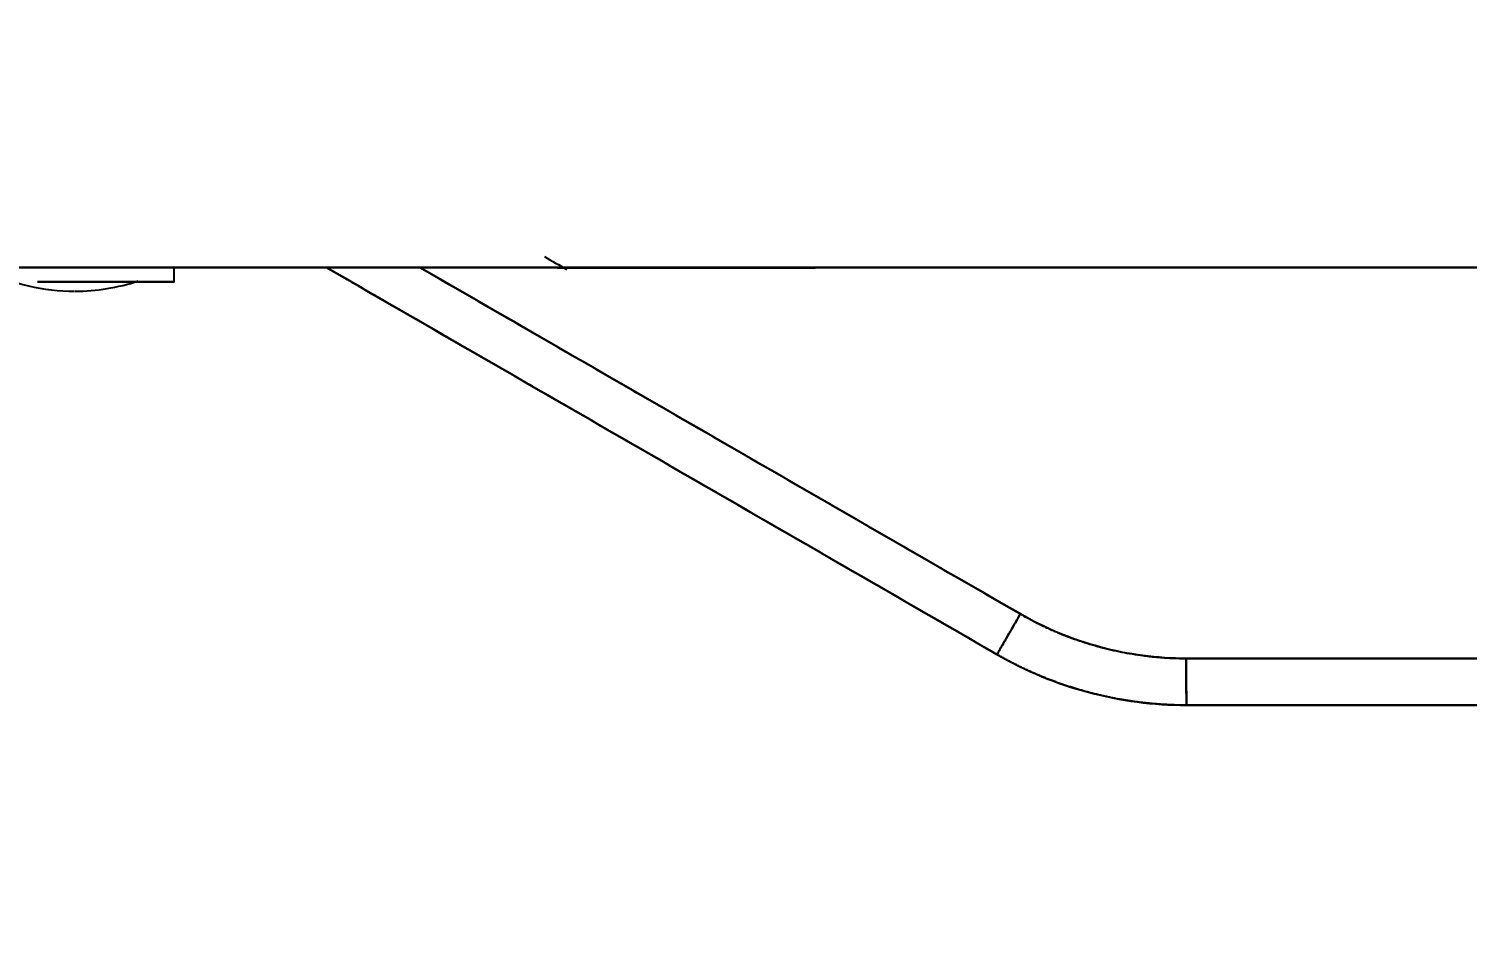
# Model space of a CAD drawing. Extents: x 8663 to 11443, y -20992 to -18942.
# Drawn here: x 10407.73 to 10438.08, y -20559.78 to -20540.68 of the extents above; entities that cross this region are included whole.
import ezdxf

# ---------------------------------------------------------------- set-up
doc = ezdxf.new("R2010")
doc.units = 0
doc.layers.get('0').update_dxf_attribs({"linetype": 'CONTINUOUS'})
doc.layers.add('1', color=7, linetype='CONTINUOUS')
doc.styles.add('____', font='')
doc.styles.get('____').set_extended_font_data('굴림')
doc.dimstyles.new('MSADIM', dxfattribs={"dimtxt": 33, "dimasz": 17, "dimexe": 10, "dimexo": 7.5, "dimgap": 10, "dimtad": 0, "dimtih": 1, "dimtoh": 1, "dimdec": 0, "dimzin": 1, "dimtxsty": '____', "dimcen": 11.25, "dimazin": 3, "dimtfac": 1, "dimtdec": 0, "dimtix": 1, "dimtmove": 0, "dimatfit": 3, "dimtolj": 1, "dimtzin": 1})

# ---------------------------------------------------------------- blocks, each defined once
blk = doc.blocks.new('*D256')
at = {"color": 0}
for p, q in [((10288.781, -20489.955), (10288.781, -20650.431)), ((10824.37, -20536.443), (10824.37, -20650.431)), ((10305.781, -20640.431), (10515.183, -20640.431)), ((10807.37, -20640.431), (10597.968, -20640.431))]:
    blk.add_line(p, q, dxfattribs=at)
for points in [[(10305.781, -20637.597), (10305.781, -20643.264), (10288.781, -20640.431)], [(10807.37, -20637.597), (10807.37, -20643.264), (10824.37, -20640.431)]]:
    blk.add_solid(points, dxfattribs=at)
at = {"color": 0, "insert": (10556.575, -20640.431), "char_height": 28, "attachment_point": 5, "style": '____'}
blk.add_mtext('\\A1;534', dxfattribs=at)

msp = doc.modelspace()

# ---------------------------------------------------------------- linework, layer by layer
at = {"layer": '1', "color": 7, "linetype": 'CONTINUOUS'}
msp.add_line((10410.797, -20546.023), (10410.797, -20545.722), dxfattribs=at)
for centre, start, end in [((10408.693, -20541.992), 243.4592, 270), ((10408.703, -20541.992), 270, 288.365)]:
    msp.add_arc(centre, 4.23, start, end, dxfattribs=at)
for points, degree, knots in [([(10409.83, -20531.69), (10409.83, -20532.138), (10409.808, -20532.586), (10409.72, -20533.479), (10409.655, -20533.923), (10409.48, -20534.802), (10409.371, -20535.238), (10409.11, -20536.096), (10408.959, -20536.518), (10408.616, -20537.347), (10408.424, -20537.752), (10408.001, -20538.543), (10407.771, -20538.928), (10407.272, -20539.674), (10407.005, -20540.034), (10406.436, -20540.727), (10406.135, -20541.06), (10405.501, -20541.694), (10405.168, -20541.995), (10404.475, -20542.564), (10404.114, -20542.832), (10403.369, -20543.33), (10402.984, -20543.561), (10402.193, -20543.983), (10401.787, -20544.175), (10400.959, -20544.518), (10400.536, -20544.67), (10399.678, -20544.93), (10399.243, -20545.039), (10398.363, -20545.214), (10397.919, -20545.28), (10397.027, -20545.368), (10396.579, -20545.39), (10396.13, -20545.39)], 3, [0, 0, 0, 0, 0.0625, 0.0625, 0.125, 0.125, 0.1875, 0.1875, 0.25, 0.25, 0.3125, 0.3125, 0.375, 0.375, 0.4375, 0.4375, 0.5, 0.5, 0.5625, 0.5625, 0.625, 0.625, 0.6875, 0.6875, 0.75, 0.75, 0.8125, 0.8125, 0.875, 0.875, 0.9375, 0.9375, 1, 1, 1, 1]), ([(10396.13, -20545.39), (10396.579, -20545.39), (10397.027, -20545.368), (10397.919, -20545.28), (10398.363, -20545.214), (10399.243, -20545.039), (10399.678, -20544.93), (10400.536, -20544.67), (10400.959, -20544.518), (10401.787, -20544.175), (10402.193, -20543.983), (10402.984, -20543.561), (10403.369, -20543.33), (10404.114, -20542.832), (10404.475, -20542.564), (10405.168, -20541.995), (10405.501, -20541.694), (10406.135, -20541.06), (10406.436, -20540.727), (10407.005, -20540.034), (10407.272, -20539.674), (10407.771, -20538.928), (10408.001, -20538.543), (10408.424, -20537.752), (10408.616, -20537.347), (10408.959, -20536.518), (10409.11, -20536.096), (10409.371, -20535.238), (10409.48, -20534.802), (10409.655, -20533.923), (10409.72, -20533.479), (10409.808, -20532.586), (10409.83, -20532.138), (10409.83, -20531.69)], 3, [0, 0, 0, 0, 0.0625, 0.0625, 0.125, 0.125, 0.1875, 0.1875, 0.25, 0.25, 0.3125, 0.3125, 0.375, 0.375, 0.4375, 0.4375, 0.5, 0.5, 0.5625, 0.5625, 0.625, 0.625, 0.6875, 0.6875, 0.75, 0.75, 0.8125, 0.8125, 0.875, 0.875, 0.9375, 0.9375, 1, 1, 1, 1]), ([(10409.33, -20531.69), (10409.33, -20532.122), (10409.309, -20532.554), (10409.225, -20533.413), (10409.161, -20533.841), (10408.992, -20534.689), (10408.887, -20535.108), (10408.637, -20535.935), (10408.491, -20536.342), (10408.16, -20537.14), (10407.975, -20537.531), (10407.568, -20538.293), (10407.346, -20538.664), (10406.866, -20539.382), (10406.608, -20539.73), (10406.06, -20540.398), (10405.77, -20540.718), (10405.159, -20541.329), (10404.838, -20541.619), (10404.17, -20542.167), (10403.823, -20542.425), (10403.105, -20542.905), (10402.734, -20543.127), (10401.972, -20543.535), (10401.581, -20543.72), (10400.783, -20544.05), (10400.376, -20544.196), (10399.549, -20544.447), (10399.129, -20544.552), (10398.282, -20544.72), (10397.854, -20544.784), (10396.994, -20544.868), (10396.562, -20544.89), (10396.13, -20544.89)], 3, [0, 0, 0, 0, 0.0625, 0.0625, 0.125, 0.125, 0.1875, 0.1875, 0.25, 0.25, 0.3125, 0.3125, 0.375, 0.375, 0.4375, 0.4375, 0.5, 0.5, 0.5625, 0.5625, 0.625, 0.625, 0.6875, 0.6875, 0.75, 0.75, 0.8125, 0.8125, 0.875, 0.875, 0.9375, 0.9375, 1, 1, 1, 1]), ([(10407.727, -20539.668), (10407.717, -20539.681), (10407.698, -20539.706), (10407.669, -20539.745), (10407.64, -20539.784), (10407.611, -20539.822), (10407.581, -20539.861), (10407.552, -20539.899), (10407.522, -20539.937), (10407.492, -20539.976), (10407.462, -20540.014), (10407.432, -20540.052), (10407.401, -20540.09), (10407.37, -20540.128), (10407.34, -20540.166), (10407.309, -20540.204), (10407.278, -20540.242), (10407.246, -20540.279), (10407.215, -20540.317), (10407.183, -20540.355), (10407.151, -20540.392), (10407.119, -20540.43), (10407.087, -20540.467), (10407.055, -20540.504), (10407.022, -20540.541), (10406.99, -20540.579), (10406.957, -20540.616), (10406.924, -20540.653), (10406.891, -20540.69), (10406.857, -20540.726), (10406.824, -20540.763), (10406.79, -20540.8), (10406.756, -20540.836), (10406.722, -20540.873), (10406.688, -20540.909), (10406.654, -20540.946), (10406.619, -20540.982), (10406.585, -20541.018), (10406.55, -20541.054), (10406.515, -20541.09), (10406.48, -20541.126), (10406.444, -20541.162), (10406.409, -20541.198), (10406.373, -20541.233), (10406.337, -20541.269), (10406.301, -20541.304), (10406.265, -20541.34), (10406.229, -20541.375), (10406.192, -20541.41), (10406.155, -20541.445), (10406.118, -20541.48), (10406.081, -20541.515), (10406.044, -20541.549), (10406.007, -20541.584), (10405.856, -20541.723), (10405.585, -20541.962), (10405.187, -20542.29), (10404.773, -20542.605), (10404.343, -20542.908), (10403.898, -20543.198), (10403.437, -20543.473), (10403.012, -20543.706), (10402.629, -20543.901), (10402.292, -20544.062), (10401.953, -20544.212), (10401.49, -20544.404), (10400.912, -20544.618), (10400.183, -20544.846), (10399.455, -20545.033), (10398.871, -20545.151), (10398.473, -20545.218), (10398.249, -20545.252), (10398.029, -20545.282), (10397.816, -20545.307), (10397.607, -20545.33), (10397.404, -20545.349), (10397.207, -20545.364), (10396.972, -20545.38), (10396.698, -20545.393), (10396.382, -20545.401), (10396.092, -20545.403), (10395.827, -20545.399), (10395.585, -20545.392), (10395.34, -20545.381), (10395.064, -20545.363), (10394.754, -20545.337), (10394.407, -20545.3), (10394.043, -20545.252), (10393.663, -20545.193), (10393.32, -20545.129), (10393.017, -20545.065), (10392.754, -20545.005), (10392.483, -20544.938), (10392.205, -20544.863), (10391.919, -20544.78), (10391.6, -20544.68), (10391.248, -20544.56), (10390.867, -20544.418), (10390.481, -20544.261), (10389.97, -20544.036), (10389.345, -20543.728), (10388.622, -20543.317), (10387.926, -20542.865), (10387.448, -20542.513), (10387.169, -20542.293), (10387.08, -20542.221), (10386.992, -20542.149), (10386.904, -20542.076), (10386.817, -20542.003), (10386.731, -20541.929), (10386.646, -20541.854), (10386.561, -20541.779), (10386.477, -20541.704), (10386.394, -20541.628), (10386.312, -20541.551), (10386.23, -20541.474), (10386.149, -20541.396), (10386.069, -20541.318), (10385.99, -20541.239), (10385.912, -20541.16), (10385.834, -20541.08), (10385.757, -20541), (10385.681, -20540.92), (10385.606, -20540.839), (10385.531, -20540.757), (10385.458, -20540.675), (10385.385, -20540.593), (10385.313, -20540.51), (10385.241, -20540.427), (10385.171, -20540.343), (10385.101, -20540.259), (10385.032, -20540.175), (10384.964, -20540.09), (10384.897, -20540.005), (10384.853, -20539.948), (10384.83, -20539.919)], 3, [0, 0, 0, 0, 0.001767, 0.003539, 0.005314, 0.007094, 0.008879, 0.010667, 0.01246, 0.014257, 0.016059, 0.017865, 0.019675, 0.021489, 0.023308, 0.025131, 0.026958, 0.02879, 0.030626, 0.032466, 0.034311, 0.03616, 0.038013, 0.039871, 0.041733, 0.043599, 0.04547, 0.047345, 0.049224, 0.051108, 0.052996, 0.054888, 0.056785, 0.058686, 0.060591, 0.062501, 0.064415, 0.066333, 0.068256, 0.070183, 0.072115, 0.07405, 0.075991, 0.077935, 0.079884, 0.081837, 0.083795, 0.085757, 0.087723, 0.089694, 0.091669, 0.093648, 0.095632, 0.09762, 0.099613, 0.119694, 0.140195, 0.161113, 0.182445, 0.204191, 0.226349, 0.248914, 0.264592, 0.280208, 0.29576, 0.311248, 0.343261, 0.373437, 0.406671, 0.435922, 0.445016, 0.453738, 0.462095, 0.470095, 0.477748, 0.485063, 0.492052, 0.498728, 0.509562, 0.520004, 0.530136, 0.53785, 0.545646, 0.553566, 0.561649, 0.572583, 0.584289, 0.596829, 0.610256, 0.624615, 0.634029, 0.643859, 0.65411, 0.66479, 0.675902, 0.687451, 0.702474, 0.717885, 0.733686, 0.74988, 0.78156, 0.813007, 0.844211, 0.875159, 0.8794, 0.883627, 0.88784, 0.89204, 0.896225, 0.900396, 0.904553, 0.908695, 0.912824, 0.916938, 0.921038, 0.925124, 0.929195, 0.933252, 0.937295, 0.941323, 0.945336, 0.949336, 0.95332, 0.957291, 0.961246, 0.965187, 0.969114, 0.973026, 0.976923, 0.980806, 0.984674, 0.988528, 0.992366, 0.99619, 1, 1, 1, 1]), ([(10363.219, -20545.722), (10364.954, -20545.722), (10366.701, -20545.722), (10369.338, -20545.722), (10370.22, -20545.722), (10371.988, -20545.722), (10372.875, -20545.722), (10374.654, -20545.722), (10375.546, -20545.722), (10377.334, -20545.722), (10378.231, -20545.722), (10380.027, -20545.722), (10380.928, -20545.722), (10382.732, -20545.722), (10383.635, -20545.722), (10386.351, -20545.722), (10388.167, -20545.722), (10391.808, -20545.722), (10393.633, -20545.722), (10397.288, -20545.722), (10399.119, -20545.722), (10402.784, -20545.722), (10404.618, -20545.722), (10408.29, -20545.722), (10410.127, -20545.722), (10413.804, -20545.722), (10415.643, -20545.722), (10419.323, -20545.722), (10421.163, -20545.722), (10424.845, -20545.722), (10428.527, -20545.722), (10432.211, -20545.722), (10435.896, -20545.722), (10437.738, -20545.722), (10443.266, -20545.722), (10446.952, -20545.722), (10450.638, -20545.722)], 3, [0, 0, 0, 0, 0.0625, 0.0625, 0.09375, 0.09375, 0.125, 0.125, 0.15625, 0.15625, 0.1875, 0.1875, 0.21875, 0.21875, 0.25, 0.25, 0.3125, 0.3125, 0.375, 0.375, 0.4375, 0.4375, 0.5, 0.5, 0.5625, 0.5625, 0.625, 0.625, 0.6875, 0.6875, 0.75, 0.8125, 0.8125, 0.875, 0.875, 1, 1, 1, 1]), ([(10450.638, -20545.722), (10438.374, -20545.722), (10428.528, -20545.722), (10416.109, -20545.722), (10406.454, -20545.722), (10400.601, -20545.722), (10395.46, -20545.722), (10389.677, -20545.722), (10384.541, -20545.722), (10378.947, -20545.722), (10373.765, -20545.722), (10371.106, -20545.722), (10368.459, -20545.722), (10365.874, -20545.722), (10363.219, -20545.722)], 2, [0, 0, 0, 0.25, 0.25, 0.5, 0.5, 0.625, 0.625, 0.75, 0.75, 0.875, 0.875, 0.9375, 0.9375, 1, 1, 1]), ([(10416.66, -20547.254), (10416.652, -20547.25), (10416.637, -20547.241), (10416.614, -20547.227), (10416.591, -20547.214), (10416.568, -20547.201), (10416.546, -20547.188), (10416.524, -20547.176), (10416.502, -20547.163), (10416.481, -20547.151), (10416.46, -20547.139), (10416.439, -20547.127), (10416.419, -20547.115), (10416.399, -20547.103), (10416.379, -20547.092), (10416.359, -20547.081), (10416.34, -20547.07), (10416.321, -20547.059), (10416.303, -20547.048), (10416.284, -20547.038), (10416.266, -20547.027), (10416.249, -20547.017), (10416.231, -20547.007), (10416.214, -20546.997), (10416.198, -20546.987), (10416.181, -20546.978), (10416.165, -20546.969), (10416.149, -20546.96), (10416.134, -20546.951), (10416.119, -20546.942), (10416.104, -20546.933), (10416.089, -20546.925), (10416.075, -20546.917), (10416.061, -20546.908), (10416.047, -20546.901), (10416.034, -20546.893), (10416.021, -20546.885), (10416.008, -20546.878), (10415.996, -20546.871), (10415.984, -20546.864), (10415.972, -20546.857), (10415.901, -20546.816), (10415.776, -20546.744), (10415.602, -20546.644), (10415.442, -20546.551), (10415.295, -20546.466), (10415.127, -20546.369), (10414.942, -20546.262), (10414.75, -20546.152), (10414.588, -20546.058), (10414.443, -20545.974), (10414.321, -20545.904), (10414.228, -20545.85), (10414.173, -20545.818), (10414.16, -20545.811), (10414.16, -20545.811)], 3, [0, 0, 0, 0, 0.006402, 0.012723, 0.018963, 0.025122, 0.031199, 0.037196, 0.043112, 0.048947, 0.054701, 0.060374, 0.065966, 0.071476, 0.076906, 0.082255, 0.087523, 0.09271, 0.097816, 0.10284, 0.107784, 0.112647, 0.117429, 0.12213, 0.12675, 0.131289, 0.135746, 0.140123, 0.144419, 0.148634, 0.152768, 0.156821, 0.160793, 0.164684, 0.168494, 0.172223, 0.175871, 0.179438, 0.182924, 0.186329, 0.189653, 0.192896, 0.245966, 0.296375, 0.344132, 0.389247, 0.431731, 0.505575, 0.576084, 0.643371, 0.707562, 0.783035, 0.856775, 0.929095, 1, 1, 1, 1]), ([(10421.75, -20545.722), (10421.39, -20545.722), (10421.026, -20545.722), (10420.348, -20545.722), (10420.033, -20545.722), (10419.498, -20545.722), (10419.278, -20545.722), (10418.968, -20545.722), (10418.878, -20545.722), (10418.859, -20545.722)], 3, [0, 0, 0, 0, 0.25, 0.25, 0.5, 0.5, 0.75, 0.75, 1, 1, 1, 1]), ([(10421.748, -20545.732), (10421.739, -20545.732), (10421.721, -20545.732), (10421.694, -20545.732), (10421.667, -20545.732), (10421.641, -20545.732), (10421.614, -20545.732), (10421.587, -20545.732), (10421.56, -20545.732), (10421.534, -20545.732), (10421.507, -20545.732), (10421.48, -20545.732), (10421.454, -20545.732), (10421.427, -20545.732), (10421.401, -20545.732), (10421.374, -20545.732), (10421.348, -20545.732), (10421.321, -20545.732), (10421.295, -20545.732), (10421.269, -20545.732), (10421.242, -20545.732), (10421.216, -20545.732), (10421.19, -20545.732), (10421.164, -20545.732), (10421.138, -20545.732), (10421.111, -20545.732), (10421.085, -20545.732), (10421.059, -20545.732), (10421.033, -20545.732), (10421.007, -20545.732), (10420.981, -20545.732), (10420.956, -20545.732), (10420.93, -20545.732), (10420.904, -20545.732), (10420.878, -20545.732), (10420.852, -20545.732), (10420.827, -20545.732), (10420.801, -20545.732), (10420.775, -20545.732), (10420.75, -20545.732), (10420.724, -20545.732), (10420.64, -20545.732), (10420.5, -20545.731), (10420.309, -20545.731), (10420.126, -20545.732), (10419.952, -20545.732), (10419.773, -20545.732), (10419.595, -20545.732), (10419.424, -20545.732), (10419.275, -20545.732), (10419.157, -20545.732), (10419.065, -20545.732), (10418.996, -20545.732), (10418.944, -20545.732), (10418.908, -20545.732), (10418.89, -20545.732), (10418.887, -20545.732), (10418.887, -20545.732)], 3, [0, 0, 0, 0, 0.006107, 0.012202, 0.018288, 0.024364, 0.03043, 0.036488, 0.042539, 0.048581, 0.054617, 0.060647, 0.066671, 0.07269, 0.078704, 0.084715, 0.090722, 0.096726, 0.102729, 0.10873, 0.114729, 0.120729, 0.126729, 0.13273, 0.138732, 0.144736, 0.150743, 0.156753, 0.162767, 0.168785, 0.174808, 0.180837, 0.186872, 0.192914, 0.198963, 0.20502, 0.211085, 0.217159, 0.223244, 0.229338, 0.235443, 0.241559, 0.289833, 0.337812, 0.385805, 0.434117, 0.483047, 0.543976, 0.604145, 0.664129, 0.724509, 0.77274, 0.820697, 0.868689, 0.917023, 0.965999, 1, 1, 1, 1]), ([(10418.887, -20545.732), (10418.887, -20545.732), (10418.889, -20545.732), (10418.91, -20545.732), (10418.998, -20545.731), (10419.306, -20545.732), (10419.524, -20545.732), (10420.052, -20545.732), (10420.362, -20545.731), (10421.033, -20545.732), (10421.393, -20545.732), (10421.748, -20545.732)], 3, [0, 0, 0, 0, 0.033798, 0.033798, 0.275349, 0.275349, 0.516899, 0.516899, 0.75845, 0.75845, 1, 1, 1, 1]), ([(10423.981, -20545.732), (10423.951, -20545.732), (10423.883, -20545.732), (10423.764, -20545.732), (10423.615, -20545.732), (10423.438, -20545.732), (10423.233, -20545.732), (10423.012, -20545.732), (10422.84, -20545.732), (10422.727, -20545.732), (10422.679, -20545.732), (10422.629, -20545.731), (10422.58, -20545.731), (10422.53, -20545.731), (10422.48, -20545.731), (10422.43, -20545.731), (10422.379, -20545.731), (10422.328, -20545.732), (10422.277, -20545.732), (10422.225, -20545.732), (10422.174, -20545.732), (10422.121, -20545.732), (10422.069, -20545.732), (10422.016, -20545.732), (10421.963, -20545.732), (10421.91, -20545.732), (10421.856, -20545.732), (10421.802, -20545.732), (10421.766, -20545.732), (10421.748, -20545.732)], 3, [0, 0, 0, 0, 0.066515, 0.144277, 0.223082, 0.32112, 0.417908, 0.514377, 0.611466, 0.630977, 0.650433, 0.669841, 0.689211, 0.708548, 0.727862, 0.747158, 0.766446, 0.785733, 0.805027, 0.824334, 0.843664, 0.863023, 0.882419, 0.901861, 0.921354, 0.940908, 0.960528, 0.980223, 1, 1, 1, 1]), ([(10421.748, -20545.732), (10422.104, -20545.732), (10422.456, -20545.731), (10423.097, -20545.732), (10423.386, -20545.732), (10423.862, -20545.732), (10424.049, -20545.731), (10424.286, -20545.732), (10424.337, -20545.732), (10424.319, -20545.732), (10424.319, -20545.732), (10424.319, -20545.732)], 3, [0, 0, 0, 0, 0.25, 0.25, 0.5, 0.5, 0.75, 0.75, 1, 1, 1, 1, 1, 1]), ([(10433.154, -20545.722), (10432.915, -20545.722), (10432.681, -20545.722), (10432.227, -20545.722), (10432.008, -20545.722), (10431.591, -20545.722), (10431.394, -20545.722), (10431.027, -20545.722), (10430.857, -20545.722), (10430.55, -20545.722), (10430.412, -20545.722), (10430.174, -20545.722), (10430.073, -20545.722), (10429.91, -20545.722), (10429.848, -20545.722), (10429.765, -20545.722), (10429.745, -20545.722), (10429.745, -20545.722)], 3, [0, 0, 0, 0, 0.125037, 0.125037, 0.250073, 0.250073, 0.37511, 0.37511, 0.500147, 0.500147, 0.625184, 0.625184, 0.75022, 0.75022, 0.875257, 0.875257, 1, 1, 1, 1]), ([(10409.621, -20546.022), (10409.601, -20546.022), (10409.582, -20546.022), (10409.551, -20546.022), (10409.539, -20546.022), (10409.523, -20546.022), (10409.519, -20546.022), (10409.519, -20546.022), (10409.524, -20546.022), (10409.532, -20546.022)], 3, [0, 0, 0, 0, 0.25, 0.25, 0.5, 0.5, 0.75, 0.75, 1, 1, 1, 1]), ([(10410.797, -20546.022), (10410.797, -20546.022), (10410.797, -20546.022), (10410.159, -20546.022), (10409.532, -20546.022)], 2, [0, 0, 0, 0.000356, 0.500178, 1, 1, 1]), ([(10409.532, -20546.022), (10409.74, -20546.022), (10409.924, -20546.022), (10410.24, -20546.022), (10410.372, -20546.022), (10410.584, -20546.022), (10410.664, -20546.022), (10410.771, -20546.022), (10410.797, -20546.022), (10410.797, -20546.022), (10410.797, -20546.022), (10410.797, -20546.022)], 3, [0, 0, 0, 0, 0.249932, 0.249932, 0.499865, 0.499865, 0.749797, 0.749797, 0.99973, 0.99973, 1, 1, 1, 1]), ([(10419.16, -20548.698), (10419.16, -20548.698), (10419.148, -20548.69), (10419.093, -20548.658), (10419, -20548.605), (10418.878, -20548.535), (10418.733, -20548.451), (10418.57, -20548.357), (10418.379, -20548.246), (10418.183, -20548.134), (10417.989, -20548.021), (10417.799, -20547.912), (10417.588, -20547.79), (10417.43, -20547.699), (10417.334, -20547.643), (10417.306, -20547.627), (10417.277, -20547.61), (10417.247, -20547.593), (10417.215, -20547.574), (10417.181, -20547.555), (10417.146, -20547.535), (10417.11, -20547.513), (10417.072, -20547.491), (10417.032, -20547.469), (10416.991, -20547.445), (10416.948, -20547.42), (10416.904, -20547.395), (10416.858, -20547.368), (10416.811, -20547.341), (10416.762, -20547.313), (10416.712, -20547.284), (10416.678, -20547.264), (10416.66, -20547.254)], 3, [0, 0, 0, 0, 0.070902, 0.143222, 0.216966, 0.292446, 0.356634, 0.42392, 0.494433, 0.568284, 0.621792, 0.679418, 0.741181, 0.8071, 0.814417, 0.822133, 0.830249, 0.838766, 0.847682, 0.856998, 0.866715, 0.876831, 0.887348, 0.898264, 0.909581, 0.921298, 0.933414, 0.945931, 0.958848, 0.972165, 0.985883, 1, 1, 1, 1]), ([(10428.157, -20553.892), (10428.157, -20553.892), (10428.161, -20553.887), (10428.173, -20553.865), (10428.182, -20553.849), (10428.207, -20553.806), (10428.222, -20553.78), (10428.258, -20553.718), (10428.279, -20553.682), (10428.324, -20553.603), (10428.349, -20553.56), (10428.403, -20553.467), (10428.431, -20553.418), (10428.491, -20553.314), (10428.522, -20553.26), (10428.585, -20553.151), (10428.618, -20553.094), (10428.65, -20553.038)], 3, [0, 0, 0, 0, 0.125, 0.125, 0.25, 0.25, 0.375, 0.375, 0.5, 0.5, 0.625, 0.625, 0.75, 0.75, 0.875, 0.875, 1, 1, 1, 1]), ([(10432.15, -20553.976), (10431.539, -20553.976), (10430.929, -20553.896), (10429.749, -20553.579), (10429.179, -20553.344), (10428.65, -20553.038)], 3, [0, 0, 0, 0, 0.5, 0.5, 1, 1, 1, 1]), ([(10428.157, -20553.892), (10428.762, -20554.241), (10429.412, -20554.511), (10430.761, -20554.872), (10431.459, -20554.964), (10432.157, -20554.964)], 3, [0, 0, 0, 0, 0.5, 0.5, 1, 1, 1, 1]), ([(10432.157, -20554.964), (10432.142, -20554.964), (10432.113, -20554.964), (10432.068, -20554.963), (10432.023, -20554.963), (10431.979, -20554.962), (10431.934, -20554.961), (10431.89, -20554.959), (10431.845, -20554.958), (10431.801, -20554.956), (10431.756, -20554.954), (10431.712, -20554.951), (10431.668, -20554.949), (10431.623, -20554.946), (10431.579, -20554.943), (10431.535, -20554.94), (10431.491, -20554.936), (10431.446, -20554.932), (10431.402, -20554.928), (10431.358, -20554.924), (10431.314, -20554.919), (10431.27, -20554.915), (10431.226, -20554.91), (10431.182, -20554.904), (10431.139, -20554.899), (10431.095, -20554.893), (10431.051, -20554.887), (10431.007, -20554.881), (10430.964, -20554.874), (10430.92, -20554.868), (10430.877, -20554.861), (10430.833, -20554.854), (10430.79, -20554.846), (10430.747, -20554.839), (10430.703, -20554.831), (10430.66, -20554.823), (10430.617, -20554.814), (10430.574, -20554.806), (10430.531, -20554.797), (10430.488, -20554.788), (10430.445, -20554.779), (10430.402, -20554.769), (10430.36, -20554.759), (10430.317, -20554.749), (10430.275, -20554.739), (10430.232, -20554.729), (10430.19, -20554.718), (10430.147, -20554.707), (10430.105, -20554.696), (10430.063, -20554.685), (10430.021, -20554.673), (10429.979, -20554.662), (10429.937, -20554.65), (10429.895, -20554.637), (10429.854, -20554.625), (10429.812, -20554.612), (10429.77, -20554.599), (10429.729, -20554.586), (10429.688, -20554.573), (10429.646, -20554.56), (10429.605, -20554.546), (10429.564, -20554.532), (10429.523, -20554.518), (10429.482, -20554.503), (10429.441, -20554.489), (10429.401, -20554.474), (10429.36, -20554.459), (10429.32, -20554.444), (10429.279, -20554.428), (10429.239, -20554.413), (10429.199, -20554.397), (10429.159, -20554.381), (10429.119, -20554.364), (10429.079, -20554.348), (10429.039, -20554.331), (10428.999, -20554.314), (10428.96, -20554.297), (10428.921, -20554.28), (10428.881, -20554.262), (10428.842, -20554.245), (10428.803, -20554.227), (10428.764, -20554.209), (10428.725, -20554.19), (10428.686, -20554.172), (10428.648, -20554.153), (10428.609, -20554.134), (10428.571, -20554.115), (10428.533, -20554.096), (10428.495, -20554.076), (10428.457, -20554.057), (10428.419, -20554.037), (10428.381, -20554.017), (10428.343, -20553.996), (10428.306, -20553.976), (10428.269, -20553.955), (10428.231, -20553.934), (10428.194, -20553.913), (10428.17, -20553.899), (10428.157, -20553.892)], 3, [0, 0, 0, 0, 0.010659, 0.021313, 0.031962, 0.042605, 0.053244, 0.063877, 0.074505, 0.085129, 0.095747, 0.10636, 0.116968, 0.127571, 0.138168, 0.148761, 0.159348, 0.169931, 0.180508, 0.19108, 0.201647, 0.212209, 0.222766, 0.233318, 0.243865, 0.254406, 0.264943, 0.275474, 0.286001, 0.296522, 0.307038, 0.317549, 0.328055, 0.338556, 0.349051, 0.359542, 0.370028, 0.380508, 0.390983, 0.401453, 0.411919, 0.422379, 0.432833, 0.443283, 0.453728, 0.464168, 0.474602, 0.485031, 0.495456, 0.505875, 0.516289, 0.526698, 0.537102, 0.547501, 0.557894, 0.568283, 0.578667, 0.589045, 0.599418, 0.609786, 0.62015, 0.630508, 0.64086, 0.651208, 0.661551, 0.671889, 0.682221, 0.692549, 0.702871, 0.713188, 0.7235, 0.733807, 0.744109, 0.754406, 0.764698, 0.774984, 0.785266, 0.795542, 0.805814, 0.81608, 0.826341, 0.836597, 0.846848, 0.857094, 0.867334, 0.87757, 0.887801, 0.898026, 0.908246, 0.918462, 0.928672, 0.938877, 0.949077, 0.959272, 0.969461, 0.979646, 0.989826, 1, 1, 1, 1]), ([(10432.15, -20553.976), (10432.15, -20554.041), (10432.15, -20554.106), (10432.151, -20554.233), (10432.151, -20554.295), (10432.151, -20554.415), (10432.151, -20554.472), (10432.152, -20554.579), (10432.152, -20554.63), (10432.153, -20554.721), (10432.153, -20554.762), (10432.154, -20554.834), (10432.154, -20554.864), (10432.155, -20554.914), (10432.156, -20554.932), (10432.156, -20554.958), (10432.157, -20554.964), (10432.157, -20554.964)], 3, [0, 0, 0, 0, 0.125, 0.125, 0.25, 0.25, 0.375, 0.375, 0.5, 0.5, 0.625, 0.625, 0.75, 0.75, 0.875, 0.875, 1, 1, 1, 1])]:
    msp.add_open_spline(points, degree=degree, knots=knots, dxfattribs=at)
for points, degree in [([(10396.13, -20544.89), (10397.43, -20544.89), (10399.98, -20544.383), (10402.382, -20543.388), (10404.545, -20541.943), (10406.383, -20540.105), (10407.828, -20537.943), (10408.823, -20535.54), (10409.33, -20532.99), (10409.33, -20531.69)], 2), ([(10418.607, -20545.491), (10418.764, -20545.582), (10418.921, -20545.673), (10419.078, -20545.763)], 3), ([(10428.157, -20553.892), (10414.007, -20545.722)], 1), ([(10414.007, -20545.722), (10418.724, -20548.446), (10423.441, -20551.169), (10428.157, -20553.892)], 3), ([(10415.979, -20545.722), (10428.65, -20553.038)], 1), ([(10428.65, -20553.038), (10424.426, -20550.6), (10420.203, -20548.161), (10415.979, -20545.722)], 3), ([(10408.108, -20546.022), (10407.908, -20546.022)], 1), ([(10407.908, -20546.022), (10408.108, -20546.022)], 1), ([(10408.108, -20546.022), (10410.023, -20546.022)], 1), ([(10410.023, -20546.022), (10408.108, -20546.022)], 1), ([(10410.023, -20546.022), (10409.621, -20546.022)], 1), ([(10428.65, -20553.038), (10429.448, -20553.499), (10431.228, -20553.976), (10432.15, -20553.976)], 2), ([(10443.109, -20553.976), (10439.456, -20553.976), (10435.803, -20553.976), (10432.15, -20553.976)], 3), ([(10432.15, -20553.976), (10443.109, -20553.976)], 1), ([(10432.157, -20554.964), (10435.542, -20554.964), (10438.927, -20554.964), (10442.312, -20554.964)], 3), ([(10442.312, -20554.964), (10432.157, -20554.964)], 1)]:
    msp.add_open_spline(points, degree=degree, dxfattribs=at)
for points, weights in [([(10428.65, -20553.038), (10428.158, -20553.891), (10428.157, -20553.892)], [1, 0.712240374545, 0.99967318128]), ([(10432.157, -20554.964), (10432.15, -20554.964), (10432.15, -20553.976)], [1, 0.711413030818, 1])]:
    msp.add_rational_spline(points, weights, degree=2, dxfattribs=at)

# ---------------------------------------------------------------- dimensions: what is measured, and where the dimension line sits
dim = msp.add_linear_dim(base=(10824.37, -20640.431), p1=(10288.781, -20482.455), p2=(10824.37, -20528.943), text='534', dimstyle='MSADIM', override={"dimtxt": 28, "dimfxl": 1.25, "dimtfill": 1})
dim.commit()
dim.dimension.update_dxf_attribs({"geometry": '*D256', "text_midpoint": (10556.575, -20640.431)})

doc.saveas('drawing.dxf')
